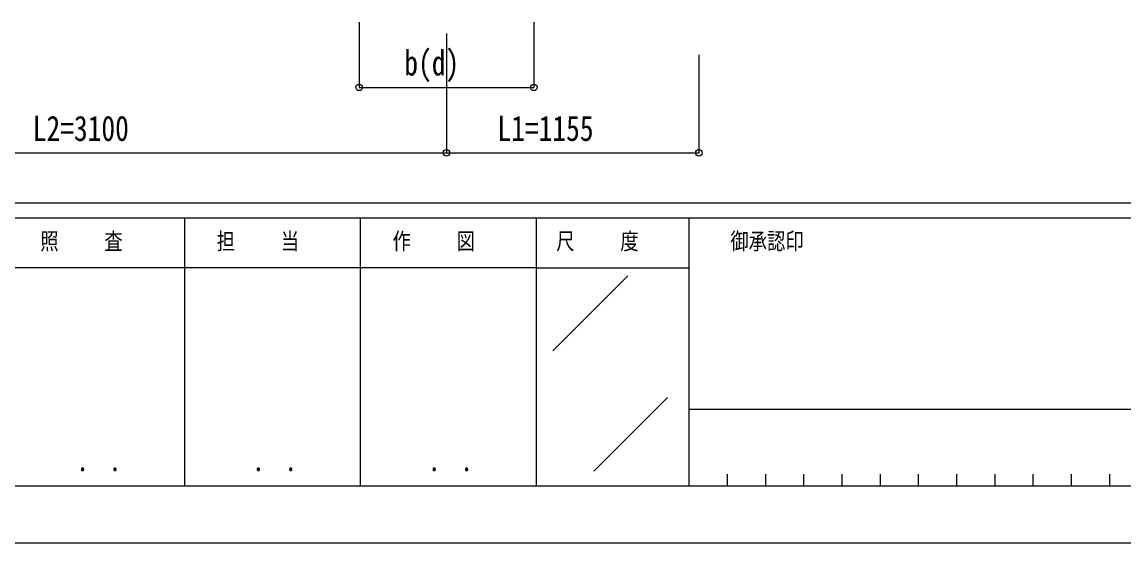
# Model space of a CAD drawing. Units: millimetres, scale not verified. Extents: x -14718 to 14718, y -10396 to 10396.
# Drawn here: x 4594 to 9639, y -10394 to -8007 of the extents above; entities that cross this region are included whole.
import ezdxf
from ezdxf.enums import TextEntityAlignment as Align

# ---------------------------------------------------------------- set-up
doc = ezdxf.new("R2010")
doc.units = ezdxf.units.MM
doc.header["$LTSCALE"] = 50
doc.layers.add('0-5_YKK_D', color=6, linetype='Continuous')
doc.layers.add('0-6_YKK_ZWAK', color=7, linetype='Continuous')
doc.styles.add('ＭＳ ゴシック', font='')
doc.styles.get('ＭＳ ゴシック').set_extended_font_data('MS Gothic')

msp = doc.modelspace()

# ---------------------------------------------------------------- linework, layer by layer
at = {"layer": '0-5_YKK_D'}
for p, q in [((6137.57, -8007.47), (6137.57, -8307.47)), ((6937.57, -8007.47), (6937.57, -8307.47)), ((6537.57, -8059.97), (6537.57, -8607.47)), ((6537.57, -8059.97), (6537.57, -8607.47)), ((7692.58, -8156.8), (7692.58, -8607.47)), ((6137.57, -8306.47), (6937.57, -8306.47)), ((3437.57, -8606.47), (6537.57, -8606.47)), ((6537.57, -8606.47), (7692.58, -8606.47))]:
    msp.add_line(p, q, dxfattribs=at)
for centre in [(6137.57, -8306.47), (6937.57, -8306.47), (6537.57, -8606.47), (6537.57, -8606.47), (7692.58, -8606.47)]:
    msp.add_circle(centre, 14.88, dxfattribs=at)
at = {"layer": '0-6_YKK_ZWAK'}
for p, q in [((13632.57, -8836.3), (-13667.43, -8836.3)), ((5337.57, -8906.3), (5337.57, -10131.3)), ((6142.57, -8906.3), (6142.57, -10131.3)), ((6947.57, -8906.3), (6947.57, -10131.3)), ((7647.57, -8906.3), (6947.57, -8906.3)), ((11261.32, -8906.3), (7647.57, -8906.3)), ((7647.57, -8906.3), (7647.57, -10131.3)), ((6947.57, -9133.8), (4532.57, -9133.8)), ((6947.57, -9133.8), (7647.57, -9133.8)), ((7024.87, -9512.82), (7367.63, -9170.05)), ((7212.35, -10064.76), (7549.12, -9727.99)), ((7647.57, -9781.3), (11261.32, -9781.3)), ((7822.57, -10078.8), (7822.57, -10131.3)), ((7997.57, -10078.8), (7997.57, -10131.3)), ((8172.57, -10078.8), (8172.57, -10131.3)), ((8347.57, -10078.8), (8347.57, -10131.3)), ((8522.57, -10078.8), (8522.57, -10131.3)), ((8697.57, -10078.8), (8697.57, -10131.3)), ((8872.57, -10078.8), (8872.57, -10131.3)), ((9047.57, -10078.8), (9047.57, -10131.3)), ((9222.57, -10078.8), (9222.57, -10131.3)), ((9397.57, -10078.8), (9397.57, -10131.3)), ((9572.57, -10078.8), (9572.57, -10131.3)), ((4532.57, -10131.3), (6947.57, -10131.3)), ((6947.57, -10131.3), (7647.57, -10131.3)), ((7647.57, -10131.3), (11261.32, -10131.3))]:
    msp.add_line(p, q, dxfattribs=at)
msp.add_lwpolyline([(-14717.5, -10393.8), (14717.5, -10393.8), (14717.5, 10396.2), (-14717.5, 10396.2)], close=True, dxfattribs=at)
msp.add_lwpolyline([(6947.57, -8906.3), (4532.57, -8906.3), (4532.57, -10131.3)], dxfattribs=at)

# ---------------------------------------------------------------- texts
at = {"layer": '0-5_YKK_D', "style": 'ＭＳ ゴシック', "width": 0.8}
for s, p in [('b(d)', (6344.37, -8286.47)), ('L2=3100', (4643.17, -8586.47)), ('L1=1155', (6770.68, -8586.47))]:
    msp.add_text(s, height=115.5, dxfattribs=at).set_placement(p, align=Align.BOTTOM_LEFT)
at = {"layer": '0-6_YKK_ZWAK', "style": 'ＭＳ ゴシック', "width": 0.8}
for s, height, p in [('照     査', 76.98, (4677.47, -9072.55)), ('担     当', 76.98, (5485.27, -9072.55)), ('作     図', 76.98, (6290.27, -9072.55)), ('尺     度', 76.98, (7039.97, -9072.55)), ('御承認印', 76.98, (7836.98, -9072.55)), ('． ．', 90.71, (4847.5, -10094.03)), ('． ．', 90.71, (5652.5, -10094.03)), ('． ．', 90.71, (6457.5, -10094.03))]:
    msp.add_text(s, height=height, dxfattribs=at).set_placement(p, align=Align.BOTTOM_LEFT)

doc.saveas('drawing.dxf')
